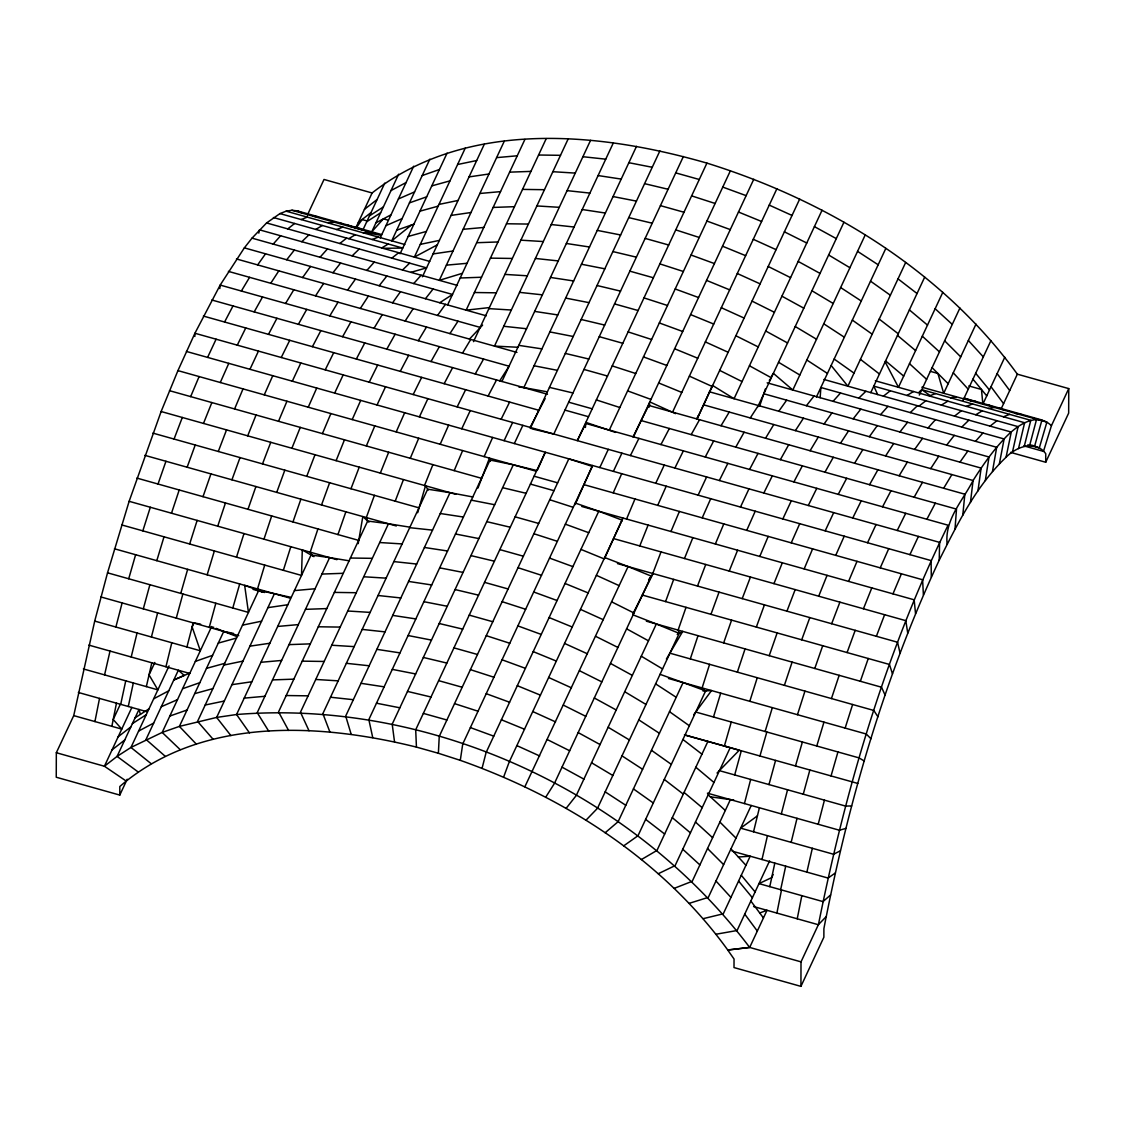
<?xml version="1.0" encoding="UTF-8"?>
<svg xmlns="http://www.w3.org/2000/svg" width="1125" height="1125" viewBox="0 0 1125 1125"><rect width="100%" height="100%" fill="white"/><g stroke="black" fill="none" stroke-linecap="round" stroke-linejoin="round"><path stroke-width="1.5" d="M381.67 234.577L297.267 210.867L291.895 210.263L286.116 211.177L279.956 213.595L266.583 222.947L252.014 238.148L244.35 247.866L220.177 285.075L194.92 333.253L177.933 370.617L161.128 411.525L129.136 501.314L107.536 572.822L94.711 621.084L73.73 715.612L56.334 752.723L56.25 777.234L119.784 795.08L127.195 779.231M119.784 795.08L119.812 786.516L126.197 781.073M801.014 961.861L749.602 947.419L727.706 949.992L734.034 959.02L734.006 967.57L800.93 986.372L801.014 961.861L818.353 924.722L826.27 916.538C850.612 794.123 886.345 673.355 939.248 560.109C957.586 523.673 976.177 485.817 1006.059 457.27C1016.1 446.78 1035.478 439.523 1045.744 453.698L1045.716 462.248L1010.559 452.377M1017.281 374.161L1068.75 388.603L1068.666 413.114L1045.716 462.248M194.85 336.473L194.92 333.253L939.586 542.377L939.248 560.109M947.152 544.092C944.423 519.708 962.634 500.892 973.069 480.516C982.308 465.891 992.236 451.589 1004.119 438.961C1015.144 426.741 1036.266 410.667 1051.411 425.742L1043.48 451.378L1023.933 445.88M460.294 760.345L438.384 753.272L439.242 736.383L568.828 458.859L592.341 466.411L462.741 743.977L460.294 760.345C564.37 797.105 662.513 859.612 727.762 950.02L749.672 947.447L767.011 910.308L759.727 912.966M820.153 397.702L820.87 387.492L1004.119 438.961L999.394 463.697M955.013 529.102L956.503 509.119L641.109 420.553L633.136 436.753M585.408 427.472L585.872 422.367L615.516 432.408M219.825 288.577L220.177 285.075L509.062 366.216L499.725 380.841M962.789 515.194L964.842 494.212L648.745 405.436L641.109 420.553M970.453 502.439L973.069 480.516L703.603 404.845L697.078 419.006M358.2 543.642L362.827 516.558L368.916 522.169M977.963 490.852L981.127 468.098L709.552 391.823L703.603 404.845M985.317 480.516L989.016 457.003L763.833 393.764L759.698 405.914M992.475 471.445L996.694 447.272L767.166 382.823M258.806 233.128L259.439 229.823L457.453 285.427M826.214 916.523L823.894 928.673L823.866 937.223L800.93 986.372M94.922 721.561L99.52 698.414M111.853 726.314L116.466 703.167M776.897 913.078L781.509 889.945M797.231 918.788L801.83 895.655M1006.059 457.27L1011.263 432.07L823.922 379.462M120.698 704.362L125.747 680.836M128.292 706.486L133.327 682.959M769.781 886.641L774.816 863.114M780.652 889.706L785.7 866.166M1012.444 452.222L1018.111 426.656L873.802 386.128L877.683 394.566M104.569 674.888L110.025 651.052M146.348 686.616L151.819 662.794M761.991 859.514L767.447 835.692M806.878 872.114L812.334 848.292M1018.519 448.566L1024.622 422.733L875.32 380.798M131.203 657L137.067 632.981M165.938 666.759L171.802 642.741M753.539 831.783L759.403 807.764M791.156 842.344L797.02 818.325M1024.256 446.302L1030.781 420.314L921.783 389.7L919.209 391.908M482.062 768.319L486.098 752.527L598.767 511.228L622.125 520.158L509.203 761.991L503.606 777.136M648.956 407.32L649.758 404.17M115.889 627.033L122.119 602.916M151.411 637.017L157.641 612.886M186.933 646.987L193.177 622.856M744.441 803.559L750.67 779.428M781.312 813.909L787.556 789.792M818.198 824.273L824.442 800.142M417.67 512.719L425.503 485.775L428.245 490.106M1029.642 445.458L1036.561 419.4M143.311 608.864L149.892 584.719M176.273 618.117L182.869 593.986M215.831 603.239L209.25 627.37L213.764 627.258M734.695 774.942L741.291 750.811M768.98 784.575L775.561 760.43M803.264 794.194L809.845 770.062M128.714 578.77L135.619 554.723M180.759 593.395L187.664 569.334M232.791 608.006L239.709 583.959M731.278 722.011L724.373 746.058L728.55 747.169M759.923 756.042L766.842 731.995M795.473 766.027L802.392 741.98M831.023 776.011L837.942 751.964M648.295 406.941L649.814 401.906L675.548 413.648M156.797 560.672L164.011 536.808M207.155 574.819L214.369 550.941M264.727 565.087L257.512 588.952L262.617 592.059M713.489 717.005L720.703 693.141M765.127 731.517L772.341 707.639M816.764 746.016L823.964 722.137M763.833 393.764L765.267 389.067M142.833 530.859L150.314 507.263M189.661 544.008L197.142 520.411M236.503 557.156L243.984 533.573M283.345 570.319L290.812 546.722M709.594 664.327L702.112 687.923L705.586 691.467M749.798 701.311L757.266 677.714M797.47 714.698L804.952 691.116M845.142 728.086L852.623 704.503M171.492 513.211L179.213 489.98M217.73 526.191L225.45 502.973M263.967 539.184L271.688 515.953M317.925 528.947L310.205 552.164L312.68 555.961M690.3 658.913L698.02 635.681M737.353 672.131L745.073 648.9M784.392 685.336L792.112 662.119M831.445 698.555L839.166 675.323M621.816 521.072L622.87 518.006L604.659 558.281M158.02 484.031L165.952 461.278M203.006 496.673L210.938 473.906M247.992 509.302L255.909 486.534M292.964 521.93L300.895 499.162M337.95 534.572L345.867 511.805M686.025 607.331L678.108 630.098L679.542 633.263M723.67 642.895L731.587 620.128M769.219 655.678L777.15 632.925M814.781 668.475L822.712 645.708M860.344 681.272L868.261 658.505M477.97 488.011L489.473 458.114L490.444 461.377M187.13 467.227L195.23 445.008M231.933 479.798L240.033 457.58M276.722 492.384L284.822 470.166M321.525 504.956L329.625 482.752M374.414 495.323L366.314 517.542L367.327 520.692M665.578 601.58L673.678 579.375M710.958 614.334L719.058 592.116M756.338 627.075L764.438 604.856M801.703 639.816L809.817 617.597M847.083 652.556L855.197 630.337M174.052 439.059L182.306 417.473M218.292 451.477L226.533 429.905M262.519 463.894L270.759 442.322M306.745 476.325L315 454.739M350.972 488.742L359.227 467.17M395.213 501.159L403.453 479.588M652.781 573.497L661.022 551.925M697.5 586.055L705.741 564.483M742.219 598.612L750.459 577.041M786.938 611.17L795.178 589.598M831.656 623.728L839.897 602.156M876.375 636.286L884.616 614.714M203.484 423.422L211.852 402.567M247.697 435.839L256.05 414.984M291.895 448.256L300.262 427.402M336.108 460.673L344.475 439.819M380.32 473.091L388.673 452.236M424.519 485.508L432.886 464.653M639.759 545.948L648.112 525.094M684.492 558.506L692.859 537.652M729.225 571.078L737.592 550.223M773.958 583.636L782.325 562.781M818.705 596.208L827.058 575.353M863.438 608.766L871.805 587.911M190.659 396.619L199.111 376.566M234.591 408.952L243.028 388.913M278.508 421.298L286.945 401.245M322.425 433.631L330.877 413.578M366.342 445.964L374.794 425.911M410.273 458.297L418.711 438.244M454.191 470.63L462.628 450.577M626.555 519.033L634.992 498.98M670.964 531.506L679.402 511.453M715.359 543.98L723.797 523.927M759.769 556.453L768.206 536.4M804.164 568.913L812.616 548.873M848.573 581.386L857.011 561.333M892.983 593.859L901.42 573.806M575.128 504.591L592.467 465.497M537.553 469.828L545.288 452.236L415.702 729.773L416.433 747.098L438.384 753.272M220.289 382.514L228.783 363.347M264.262 394.875L272.756 375.708M308.236 407.222L316.73 388.055M352.209 419.569L360.703 400.402M396.197 431.916L404.677 412.748M440.17 444.277L448.65 425.109M484.144 456.623L492.637 437.456M613.223 492.877L621.703 473.709M657.717 505.364L666.211 486.197M702.225 517.866L710.719 498.698M746.733 530.367L755.227 511.2M791.241 542.869L799.72 523.702M835.734 555.356L844.228 536.189M880.242 567.858L888.736 548.691M207.591 357.398L216.098 339.202M307.406 215.044L324.014 179.466L372.038 192.952M249.961 369.295L258.455 351.098M120.319 704.278L113.217 719.494L121.753 729.098L73.73 715.612M131.892 707.372L104.414 766.237L56.334 752.723M355.472 228.572L372.094 192.966C466.495 119.25 598.641 131.878 706.922 163.111C827.733 200.756 942.328 270.619 1017.352 374.175L1001.419 408.291M154.842 662.47L149.048 674.888L157.866 689.85L83.377 668.939M292.317 381.192L300.825 362.995M363.122 229.486L384.764 183.122M169.045 665.916L130.964 747.45L117.084 756.394L104.414 766.237L126.253 781.088C207.534 716.836 321.314 723.53 416.433 747.098M398.658 174.192L371.756 231.792L383.414 218.841L388.308 220.219M380.18 237.994L413.705 166.191M211.655 626.498L162.183 732.431L130.964 747.45L151.017 763.58M429.863 159.159L391.725 240.834L411.384 225.056M334.673 393.089L343.181 374.878M400.078 253.772L447.075 153.127M465.258 148.12L414.366 257.105L437.316 244.842M291.234 597.417L274.416 593.705L216.647 717.427L179.395 726.398L162.183 732.431L180.113 749.573M422.395 276.806L484.341 144.155M377.03 404.986L385.538 386.775M504.253 141.244L439.298 280.336L462.375 273.305M349.116 560.798L329.625 557.62L257.231 712.673L268.706 731.166M447.666 304.819L524.911 139.402M546.23 138.628L466.144 310.163L489.403 307.575M419.4 416.883L427.894 398.672M409.922 527.175L388.463 523.758L300.459 712.209L309.009 730.744M473.498 341.634L568.153 138.952M590.555 140.344L494.48 346.106L517.908 347.259M461.756 428.78L470.25 410.569M472.795 496.955L450.014 492.666L345.698 716.062L351.183 734.33M501.919 381.487L613.378 142.805M518.836 386.986L523.842 387.619L636.511 146.32M504.113 440.677L512.62 422.466M514.35 443.545L522.844 425.348M536.752 470.517L513.309 464.808L392.203 724.163L394.523 741.881M530.269 428.47L659.883 150.905M683.381 156.502L553.795 434.039L531.956 428.864M706.922 163.111L577.336 440.648L585.773 423.45L948.08 525.206C886.148 651.319 845.958 787.275 818.409 924.736L753.581 906.539M609.314 430.073L730.42 170.705M599.808 467.55L608.302 449.339M613.392 471.361L621.9 453.164M633.305 437.259L753.778 179.255M672.567 412.13L776.897 188.719M655.748 483.258L664.256 465.061M545.709 797.217L554.372 783.52L651.22 576.112L628.087 566.564L524.855 786.783M697.05 418.866L799.678 199.069M822.052 210.248L734.062 398.714L712.631 385.495L708.947 393.089M698.119 495.155L706.613 476.958M585.942 820.252L597.53 808.242L679.191 633.361L656.339 623.981L576.253 795.502L566.1 808.383M757.673 406.955L843.933 222.244M865.209 234.97L792.816 390.023L773.381 373.345L771.455 376.284M740.475 507.052L748.983 488.855M623.658 845.887L637.987 835.748L705.628 690.891L683.086 682.58L618.131 821.672L605.152 832.767M816.455 396.942L885.825 248.4M782.831 518.948L791.339 500.737M905.667 262.477L847.898 386.198L831.15 365.498M717.047 773.03L739.266 750.234L707.892 741.431L657 850.416L641.377 859.57M870.764 392.625L924.68 277.144M825.187 530.845L833.695 512.634M730.209 747.633L675.112 865.617L658.266 873.731M942.792 292.345L898.453 387.295L885.122 361.87M733.809 800.044L730.378 799.608L692.241 881.283L674.227 888.342M919.28 395.072L959.92 308.025M867.558 542.742L876.052 524.531M751.205 805.528L708.328 897.37L689.217 903.333M976.008 324.098L943.692 393.314L937.913 373.472L930.375 371.348M963.127 400.177L990.97 340.538M909.914 554.639L918.408 536.428M769.598 860.878L737.086 930.516L716.034 934.228M1004.78 357.244L982.87 404.142L981.464 389.489L968.808 385.931M773.142 874.547L771.722 877.584L758.995 883.617L823.008 901.603L830.573 894.966M1051.411 425.742L1068.75 388.603M696.881 418.641L698.372 415.575M237.277 345.15L245.756 327.966M281.25 357.497L289.73 340.312M325.238 369.844L333.717 352.673M369.211 382.191L377.691 365.02M413.184 394.538L421.664 377.367M457.158 406.898L465.637 389.714M501.131 419.245L509.611 402.061M630.422 455.555L638.902 438.384M710.747 389.363L712.181 386.48L689.386 376.13M674.888 468.042L683.367 450.872M719.353 480.53L727.847 463.359M763.833 493.017L772.313 475.847M808.298 505.505L816.778 488.334M852.764 517.992L861.244 500.822M897.23 530.48L905.709 513.309M632.911 613.828L653.091 573.595L648.605 579.656M530.156 427.402L545.105 398.616M224.578 322.017L233.002 305.944M268.495 334.35L276.933 318.277M312.427 346.683L320.85 330.609M356.344 359.03L364.767 342.942M400.261 371.362L408.684 355.275M444.178 383.695L452.616 367.608M488.109 396.028L496.533 379.955M660.938 444.572L669.361 428.484M705.262 457.017L713.686 440.93M749.587 469.462L758.025 453.389M793.912 481.908L802.35 465.834M838.238 494.353L846.675 478.28M882.562 506.812L891 490.725M926.888 519.258L935.325 503.184M254.194 311.892L262.533 296.972M298.392 324.309L306.731 309.389M342.605 336.727L350.944 321.806M386.817 349.13L395.156 334.223M431.016 361.547L439.369 346.641M475.228 373.964L483.567 359.058M691.2 434.616L699.539 419.695M735.778 447.145L744.131 432.225M780.37 459.661L788.709 444.741M824.962 472.191L833.302 457.27M869.555 484.706L877.894 469.786M914.147 497.236L922.486 482.316M666.394 659.053L682.748 631.392L677.222 634.444M241.355 291.023L249.567 277.327M285.581 303.455L293.808 289.758M329.808 315.872L338.034 302.175M374.034 328.289L382.261 314.592M418.275 340.706L426.487 327.023M462.502 353.137L470.728 339.441M721.027 425.742L729.239 412.045M765.548 438.244L773.775 424.547M810.084 450.745L818.297 437.048M854.606 463.247L862.833 449.564M899.142 475.762L907.355 462.066M943.664 488.264L951.891 474.567M270.745 283.275L278.817 270.858M315.548 295.861L323.62 283.444M360.338 308.447L368.409 296.016M405.141 321.019L413.212 308.602M449.93 333.605L458.002 321.188M750.262 417.952L758.334 405.534M795.375 430.622L803.447 418.191M840.487 443.278L848.559 430.861M885.6 455.948L893.672 443.531M930.698 468.619L938.77 456.202M356.583 227.461L362.067 219.544L366.989 220.922M257.639 264.909L265.528 253.814M302.625 277.552L310.5 266.456M347.597 290.18L355.486 279.084M392.583 302.808L400.458 291.712M437.555 315.436L445.444 304.341M778.781 411.272L786.656 400.177M824.077 423.984L831.952 412.889M869.372 436.711L877.247 425.616M914.667 449.423L922.542 438.328M959.948 462.15L967.837 451.055M693.717 714.712L711.534 690.567L702.998 691.031M286.706 259.762L294.37 250.045M332.944 272.756L340.608 263.025M379.181 285.736L386.859 276.019M425.433 298.73L433.097 288.998M769.289 380.334L771.314 377.761L749.447 365.78M806.4 405.717L814.078 395.986M853.158 418.852L860.822 409.12M899.902 431.972L907.58 422.255M946.659 445.106L954.323 435.375M273.192 244.097L280.617 235.772M320.034 257.245L327.459 248.92M366.863 270.394L374.288 262.083M413.705 283.556L421.13 275.231M833.077 401.33L840.502 393.005M880.552 414.661L887.977 406.336M928.027 427.992L935.452 419.681M975.502 441.323L982.927 433.013M469.462 339.089L482.597 325.125M301.795 241.72L308.953 234.844M352.153 255.867L359.297 248.977M402.511 270L409.655 263.123M858.783 398.137L865.927 391.261M910.266 412.594L917.409 405.717M961.748 427.064L968.906 420.173M287.775 228.895L294.609 223.481M339.806 243.506L346.655 238.092M391.852 258.117L398.7 252.703M883.434 396.169L890.283 390.755M918.984 406.153L925.833 400.739M954.534 416.138L961.383 410.723M990.084 426.122L996.933 420.708M364.444 209.348L377.114 199.505M358.327 222.441L370.997 212.611M118.181 736.748L130.852 726.905M112.064 749.855L124.734 740.011M757.42 815.85L740.644 828.155L833.527 854.241L840.361 850.823M835.27 873.028L828.056 878.062L732.136 851.133M439.734 302.738L452.503 294.455L252.014 238.148M369.464 215.888L383.358 206.944M366.736 221.738L380.63 212.794M135.113 717.778L148.992 708.848M132.384 723.628L146.264 714.698M315.788 229.43L322.312 225.492M348.764 238.683L355.275 234.759M381.727 247.936L388.252 244.013M906.989 395.452L913.514 391.528M941.372 405.112L947.883 401.175M975.755 414.759L982.266 410.836M391.008 190.561L406.055 182.559M375.947 222.82L390.994 214.819M153.675 698.822L168.736 690.82M138.614 731.081L153.675 723.08M398.405 198.942L414.577 191.911M385.945 225.647L402.103 218.616M189.956 672.961L173.784 679.992L184.261 675.436L178.341 670.247L146.025 739.463L165.052 756.127M161.325 706.697L177.483 699.666M301.134 219.544L307.294 217.125M336.656 229.528L342.816 227.095M372.178 239.498L378.338 237.08M929.377 395.986L935.536 393.553M966.417 406.378L972.577 403.959M1003.444 416.784L1009.603 414.366M422.227 175.542L439.425 169.509M409.458 202.866L426.656 196.833M396.703 230.203L413.902 224.17M195.356 661.388L212.569 655.355M182.602 688.711L199.8 682.692M169.833 716.048L187.045 710.016M410.85 272.348L426.572 267.877L266.583 222.947M845.831 828.436L839.377 830.222L707.428 793.167M431.775 185.892L449.958 180.872M419.977 211.162L438.159 206.156M408.164 236.447L426.347 231.441M218.292 643.078L236.475 638.072M206.494 668.362L224.677 663.356M194.681 693.633L212.864 688.627M703.181 918.661L723.291 913.795L750.192 856.195L738.366 857.025M457.608 164.503L476.691 160.537M438.961 204.427L458.044 200.461M420.314 244.364L439.397 240.384M242.508 625.148L261.591 621.183M223.861 665.086L242.944 661.106M205.214 705.009L224.297 701.044M328.472 223.073L334.252 222.159M363.206 232.833L368.986 231.919M950.512 397.758L956.292 396.858M988.425 408.417L994.205 407.503M469.041 176.906L488.953 173.995M451.055 215.423L470.967 212.513M433.069 253.927L452.981 251.016M267.919 607.641L287.831 604.73M249.933 646.158L269.845 643.247M231.947 684.661L251.859 681.75M496.603 157.627L517.261 155.784M479.855 193.472L500.527 191.63M463.12 229.303L483.778 227.461M446.386 265.148L467.044 263.306M294.427 590.597L315.084 588.755M277.692 626.442L298.35 624.6M260.944 662.288L281.616 660.445M244.209 698.133L264.867 696.291M509.611 172.153L530.944 171.394M493.13 207.436L514.462 206.677M476.662 242.719L497.995 241.959M460.181 278.002L481.514 277.242M321.947 574.059L343.28 573.3M305.466 609.342L326.798 608.583M288.998 644.625L310.331 643.866M272.517 679.908L293.85 679.148M851.639 805.936L845.62 806.091L719.452 770.667M382.992 248.302L402.736 248.077L279.956 213.595M538.594 155.011L560.503 155.32M522.534 189.394L544.444 189.703M506.489 223.763L528.398 224.072M490.43 258.131L512.353 258.455M474.384 292.514L496.294 292.823M350.409 558.028L372.319 558.337M334.35 592.397L356.259 592.72M318.305 626.78L340.214 627.089M302.245 661.148L324.169 661.458M286.2 695.531L308.109 695.841M552.853 171.703L575.255 173.095M536.864 205.931L559.28 207.323M520.889 240.173L543.291 241.552M504.9 274.402L527.316 275.794M488.911 308.63L511.327 310.022M379.702 542.531L402.103 543.923M363.712 576.759L386.128 578.152M347.723 611.002L370.139 612.394M331.748 645.23L354.15 646.622M315.759 679.458L338.175 680.85M582.905 156.713L605.728 159.173M567.07 190.631L589.894 193.092M551.236 224.536L574.059 227.011M535.402 258.455L558.225 260.916M519.567 292.359L542.391 294.834M503.733 326.278L526.556 328.739M409.697 527.667L432.52 530.128M393.862 561.586L416.686 564.047M378.028 595.491L400.852 597.952M362.194 629.409L385.017 631.87M346.359 663.314L369.183 665.775M330.525 697.233L353.348 699.694M313.073 216.211L318.445 216.816M354.867 227.953L360.239 228.558M970.298 400.781L975.684 401.386M1015.383 413.452L1020.769 414.056M388.463 523.758L367.678 521.03L278.55 711.9L288.591 730.448M329.625 557.62L311.048 554.991L236.559 714.516L216.647 717.427L230.892 735.595M710.367 796.809L730.378 799.608M598.078 175.556L621.225 179.086M582.23 209.517L605.363 213.047M566.367 243.478L589.5 247.008M550.505 277.439L573.652 280.969M534.656 311.4L557.789 314.93M518.794 345.361L541.927 348.877M440.283 513.506L463.416 517.036M424.42 547.467L447.553 550.997M408.558 581.428L431.705 584.958M392.709 615.389L415.842 618.919M376.847 649.35L399.98 652.88M360.984 683.311L384.131 686.841M450.014 492.666L427.669 489.192L322.875 713.602L329.906 732.037M523.842 387.619L547.383 391.837M365.302 232.495L381.389 235.392L291.895 210.263M628.861 162.703L652.233 167.273M613.069 196.552L636.427 201.122M597.263 230.386L620.62 234.97M581.456 264.234L604.828 268.805M565.65 298.083L589.022 302.653M549.858 331.917L573.216 336.488M534.052 365.766L557.409 370.336M471.291 500.161L494.662 504.731M455.498 533.995L478.856 538.58M439.692 567.844L463.05 572.414M423.886 601.692L447.258 606.263M408.08 635.527L431.452 640.097M392.287 669.375L415.645 673.945M376.481 703.209L399.839 707.794M233.508 633.403L223.734 631.448L216.183 628.355M513.309 464.808L490.036 460.027L368.831 719.592L372.741 737.62M200.644 624.206L194.034 622.842L192.122 626.934L200.32 650.756L94.711 621.084M274.416 593.705L258.736 590.4L197.564 721.392L213.103 739.294M644.583 183.656L668.081 189.267M628.734 217.603L652.233 223.214M612.872 251.564L636.37 257.161M597.023 285.511L620.522 291.122M581.161 319.472L604.673 325.069M565.312 353.419L588.811 359.03M549.464 387.38L572.962 392.977M502.622 487.688L526.12 493.298M486.759 521.648L510.272 527.245M470.911 555.595L494.409 561.206M455.063 589.556L478.561 595.153M439.2 623.503L462.698 629.114M423.352 657.45L446.85 663.061M407.489 691.411L431.002 697.008M857.784 783.436L684.436 734.836M684.998 735.061L707.892 741.431M675.731 172.884L699.272 179.494M660.431 205.636L683.986 212.245M645.145 238.402L668.686 245.011M629.845 271.153L653.386 277.762M921.881 387.183L1046.897 422.114L1039.275 448.003L1027.87 444.797M286.116 211.177L404.859 244.519M614.545 303.919L638.1 310.528M273.431 217.533L429.736 261.422M1031.4 445.106L1034.662 446.02L1041.947 420.005L964.083 398.137L973.012 401.091M599.259 336.67L622.8 343.28M244.35 247.866L486.253 315.802M236.461 258.961L480.15 327.403M583.959 369.436L607.5 376.045M228.389 271.378L516.938 352.42M211.823 299.995L547.481 394.256M568.659 402.188L592.2 408.797M564.961 410.105L588.516 416.714M203.4 316.069L538.777 410.259M186.412 351.45L931.092 560.587L931.317 577.083M177.933 370.617L535.205 470.953M583.847 484.622L922.598 579.755L923.4 594.942M534.094 476.212L557.634 482.822M530.423 484.088L553.964 490.697M169.481 390.67L481.5 478.294M581.752 506.461L914.161 599.808L915.539 613.631M161.128 411.525L455.752 494.269M613.533 538.58L905.794 620.663L907.734 633.08M515.123 516.839L538.664 523.448M152.873 433.111L418.964 507.839M617.428 563.569L897.553 642.234L900.056 653.189M499.823 549.605L523.378 556.214M144.773 455.33L396.309 525.966M642.375 595.069L889.439 664.453L892.491 673.903M136.842 478.083L358.65 540.38M646.369 621.183L881.522 687.22L885.108 695.123M484.538 582.356L508.078 588.966M129.136 501.314L336.909 559.659M669.923 653.189L873.802 710.452L877.922 716.78M469.238 615.122L492.778 621.731M121.655 524.911L301.514 575.423L302.288 549.942L313.959 556.664M668.461 678.473L866.32 734.034L870.947 738.773M114.441 548.775L290.292 598.163M695.756 712.027L859.12 757.913L864.225 761.02M252.984 589.359L262.786 592.116M453.938 647.873L477.478 654.483M107.536 572.822L248.456 612.408L244.645 585.337L264.586 592.509M438.638 680.639L462.192 687.248M100.941 596.967L238.753 635.667M423.352 713.391L446.892 720M88.847 645.117L189.619 673.411M78.342 692.466L146.812 711.689M350.283 226.209L362.869 230.02M691.636 195.877L715.12 203.47M675.745 229.88L699.244 237.473M659.869 263.883L683.367 271.491M643.992 297.9L667.491 305.494M628.116 331.903L651.6 339.497M612.225 365.92L635.723 373.514M596.348 399.923L619.847 407.517M549.745 499.739L573.23 507.333M533.869 533.728L557.367 541.322M518.006 567.703L541.505 575.297M502.144 601.678L525.642 609.272M486.267 635.667L509.766 643.261M470.405 669.642L493.903 677.236M454.542 703.631L478.041 711.225M575.241 503.044L598.767 511.228M660.052 674.325L683.086 682.58M722.77 187.087L746.128 195.638M706.908 221.048L730.266 229.598M691.059 255.023L714.403 263.559M675.197 288.984L698.541 297.534M659.334 322.945L682.692 331.495M643.472 356.92L666.83 365.456M627.609 390.881L650.967 399.431M565.369 524.18L588.727 532.716M549.548 558.084L572.892 566.62M533.714 591.989L557.058 600.525M517.88 625.894L541.237 634.43M502.045 659.784L525.403 668.334M486.225 693.689L509.569 702.239M470.391 727.594L493.734 736.144M604.673 557.536L628.087 566.564M237.136 636.666L223.734 631.448L179.395 726.398L196.158 743.962M633.108 614.897L656.339 623.981M738.478 212.02L761.597 221.484M722.517 246.206L745.636 255.67M706.556 280.392L729.661 289.856M690.581 314.578L713.7 324.042M674.62 348.764L697.739 358.228M658.659 382.95L681.778 392.414M580.936 549.394L604.055 558.858M565.031 583.467L588.15 592.931M549.113 617.541L572.231 627.005M533.208 651.614L556.327 661.078M517.303 685.688L540.422 695.152M501.384 719.761L524.503 729.225M999.591 408.108L1004.541 410.231M988.636 405.028L992.348 406.617M347.217 224.902L350.93 226.491M339.637 222.764L343.35 224.353M297.267 210.867L302.231 212.991M769.247 205.102L792.028 215.452M753.272 239.302L776.067 249.652M737.297 273.516L760.092 283.852M721.322 307.716L744.117 318.066M705.361 341.916L728.142 352.266M596.377 575.311L619.172 585.661M580.472 609.37L603.267 619.72M564.567 643.43L587.362 653.78M548.663 677.489L571.458 687.839M532.758 711.548L555.553 721.898M516.853 745.608L539.648 755.958M784.392 231.82L806.766 243.014M768.206 266.47L790.58 277.65M752.034 301.106L774.408 312.3M735.862 335.756L758.236 346.936M719.677 370.392L742.064 381.586M611.62 601.833L633.994 613.013M595.533 636.272L617.92 647.452M579.459 670.697L601.833 681.891M563.372 705.136L585.759 716.33M547.298 739.575L569.672 750.769M814.416 226.631L836.283 238.613M798.173 261.422L820.041 273.403M781.931 296.198L803.798 308.194M765.689 330.989L787.556 342.97M626.611 628.833L648.478 640.814M610.467 663.413L632.334 675.394M594.323 697.992L616.191 709.973M578.166 732.572L600.047 744.553M562.022 767.152L583.903 779.133M828.633 254.995L849.909 267.722M811.941 290.756L833.217 303.483M795.234 326.517L816.525 339.244M778.542 362.278L799.819 375.005M641.292 656.212L662.569 668.953M624.712 691.72L645.989 704.461M608.119 727.242L629.409 739.969M591.539 762.75L612.83 775.477M857.559 251.353L878.175 264.783M840.656 287.564L861.258 300.994M823.739 323.789L844.341 337.219M806.822 360.014L827.438 373.444M655.608 683.873L676.209 697.303M638.789 719.859L659.405 733.303M621.984 755.859L642.6 769.289M605.18 791.859L625.781 805.289M921.783 389.7L930.277 395.634M870.525 281.166L890.367 295.242M852.342 320.105L872.184 334.181M834.159 359.044L854.002 373.12M669.502 711.675L689.344 725.752M651.459 750.291L671.316 764.367M633.431 788.906L653.288 802.983M138.066 771.919L117.084 756.394L138.98 709.495L140.428 714.361M898.017 278.859L917.044 293.527M879.23 319.106L898.242 333.773M860.442 359.353L879.455 374.02M682.931 739.505L701.944 754.172M664.284 779.442L683.297 794.109M645.638 819.366L664.65 834.033M909.394 309.909L927.506 325.111M897.483 335.405L915.595 350.606M885.572 360.9L903.684 376.102M695.841 767.25L713.939 782.452M684.07 792.45L702.183 807.652M672.3 817.65L690.413 832.852M935.142 308.728L952.27 324.394M922.317 336.192L939.445 351.872M909.492 363.67L926.62 379.336M708.173 794.798L725.302 810.478M695.475 822.023L712.603 837.689M682.762 849.234L699.891 864.914M944.634 340.777L960.708 356.864M932.091 367.636L948.164 383.723M719.902 822.052L735.989 838.139M707.541 848.531L723.614 864.605M968.358 340.481L983.32 356.906M953.269 372.797L968.231 389.222M730.955 848.897L745.931 865.322M715.964 880.988L730.941 897.427M975.684 373.289L989.48 389.995M972.942 379.153L986.737 395.873M741.291 875.25L755.1 891.956M738.591 881.044L752.386 897.75M997.13 373.627L1009.702 390.558M991.013 386.733L1003.584 403.65M750.853 901.027L763.425 917.958M744.736 914.133L757.308 931.064M749.672 947.447C632.812 792.422 430.552 698.808 236.559 714.516L249.455 732.881"/></g></svg>
